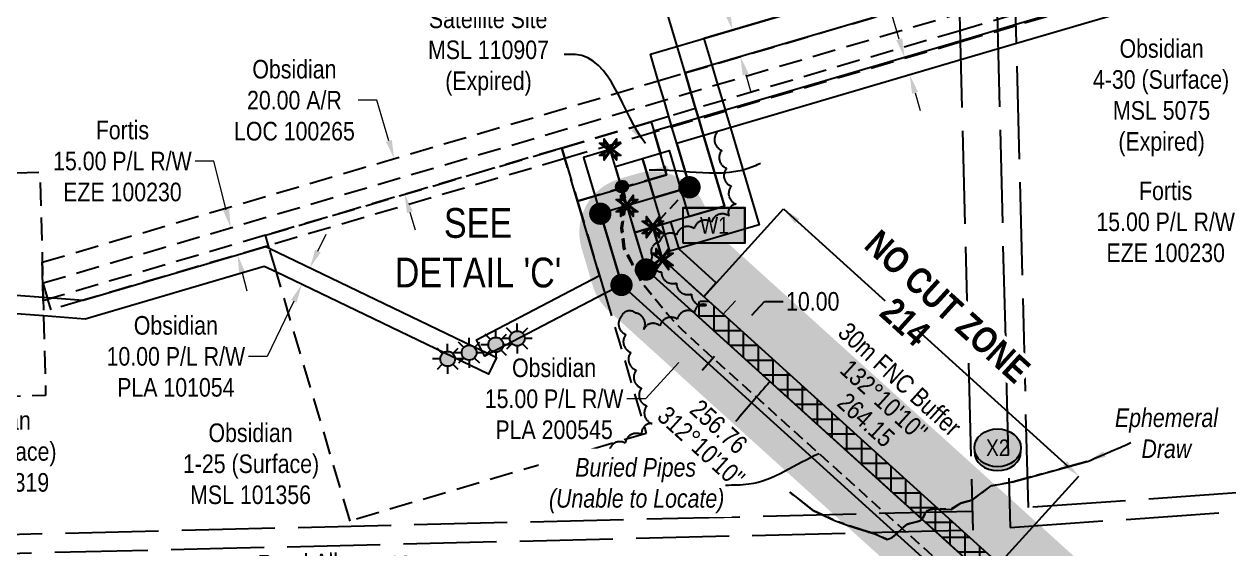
# Model space of a CAD drawing. Extents: x 623176 to 628609, y 5842554 to 5845751.
# Drawn here: x 623593 to 624241, y 5843485 to 5843768 of the extents above; entities that cross this region are included whole.
import ezdxf
from ezdxf.enums import TextEntityAlignment as Align

# ---------------------------------------------------------------- set-up
doc = ezdxf.new("R2010")
doc.units = 0
doc.header["$LTSCALE"] = 5
doc.header["$PDSIZE"] = 0.5
for name, pattern in [('0', [1, 1, 0]), ('foc-ACCESSROAD', [3.75, 2.5, -1.25]), ('foc-FLOWLINE', [3.75, 2.5, -1.25]), ('foc-TIELINE', [1.875, 1.25, -0.625]), ('foc-TOPO-ephemeral', [6.25, 3.125, -0.625, 0.625, -0.625, 0.625, -0.625]), ('foc-UNSURVEYED', [12.5, 10, -2.5]), ('UG_PIPE', [1.875, 1.25, -0.625])]:
    doc.linetypes.add(name, pattern=pattern)
doc.layers.get('Defpoints').update_dxf_attribs({"color": 9})
for name, color, linetype in [('AS-PIPE-UG', 44, 'UG_PIPE'), ('AS-PIPE-UG-T', 44, 'Continuous'), ('AS-SYMBOL', 7, 'Continuous'), ('C-AR', 13, 'foc-ACCESSROAD'), ('C-RW', 13, 'Continuous'), ('C-WS', 13, 'foc-ACCESSROAD'), ('C-WS-S', 13, 'Continuous'), ('DETAIL-T', 7, 'Continuous'), ('F-EZE', 190, 'foc-FLOWLINE'), ('L-BD', 7, 'Continuous'), ('L-BD1', 253, 'Continuous'), ('L-MON', 1, 'Continuous'), ('L-ROAD-T', 7, 'Continuous'), ('L-TIE', 7, 'foc-TIELINE'), ('L-USEC', 7, 'foc-UNSURVEYED'), ('P-BUFFER-H 30m', 51, 'Continuous'), ('P-BUFFER-T', 40, 'Continuous'), ('P-CROSSINGS', 250, 'Continuous'), ('P-PROPOSED', 10, 'Continuous'), ('P-PROPOSED-H', 21, 'Continuous'), ('P-TEMP-BLUE-BORE-H', 131, 'Continuous'), ('P-TEMP-H', 41, 'Continuous'), ('P-TEMP-NO CUT-H', 104, 'Continuous'), ('P-TEMP-NO CUT-T', 143, 'Continuous'), ('P-TEMP_WORKSPACE', 46, 'Continuous'), ('P-TXT', 4, 'Continuous'), ('T-BUSH', 110, '0'), ('T-DRAW', 143, 'foc-TOPO-ephemeral'), ('T-WATER-T', 170, 'Continuous')]:
    doc.layers.add(name, color=color, linetype=linetype)
doc.layers.add('C-WS-T', color=13, linetype='Continuous', lineweight=9)
doc.layers.add('F-EZE-T', color=190, linetype='Continuous', lineweight=9)
doc.layers.add('P-100m WELL BORE BUFFER', color=7, linetype='Continuous', true_color=0xf5ffd6)
doc.styles.add('80CG', font='ARIALN.TTF', dxfattribs={"height": 10})
doc.styles.add('80L', font='ARIALN.TTF', dxfattribs={"height": 10})
doc.styles.add('BOLD', font='ARIALNB.TTF')
doc.styles.add('Crossing', font='ARIALN.TTF', dxfattribs={"height": 10})
doc.styles.add('foc-LtypeFont', font='ARIALN.TTF', dxfattribs={"height": 7.349999999999999})
doc.styles.add('MtXpl_Arial_Narrow', font='ARIALNI.TTF')
doc.linetypes.add('foc-TOPO-flowdirection-NOLINE', pattern='A,0,[">",foc-LtypeFont,S=0.3,R=0,X=0,Y=-0.945],-20,[">",foc-LtypeFont,S=0.3,R=0,X=0,Y=-0.945],0', length=20)
doc.dimstyles.new('Compass 5 000', dxfattribs={"dimscale": 5, "dimtxt": 9, "dimasz": 2, "dimexe": 0.2, "dimexo": 0.0625, "dimgap": 0.5, "dimtad": 0, "dimtih": 1, "dimtoh": 1, "dimzin": 0, "dimdsep": 46, "dimtxsty": '80CG', "dimcen": 0.1, "dimse1": 1, "dimse2": 1, "dimclrd": 256, "dimclrt": 256, "dimaunit": 1, "dimadec": 4, "dimazin": 0, "dimtfac": 0.06, "dimtofl": 0, "dimtmove": 0, "dimatfit": 1, "dimfxl": 0.2, "dimtolj": 1, "dimtzin": 0, "dimlwd": -1, "dimarcsym": 0})

# ---------------------------------------------------------------- blocks, each defined once
blk = doc.blocks.new('Temp_Area_Small_Pink')
at = {"true_color": 0xff8aff}
h = blk.add_hatch(color=211, dxfattribs=at)
h.dxf.hatch_style = 1
h.paths.add_polyline_path([(-16.82711371331243, -9.436567862801894), (16.33187767662457, -9.436567862801894), (16.33187767662457, 9.053714016554295), (-16.82711371331243, 9.053714016554295)])
at = {"color": 250}
for points in [[(-17.02711371331247, -9.636567862801712), (16.53187767662462, -9.636567862801712), (16.53187767662462, 9.253714016554113), (-17.02711371331247, 9.253714016554113)], [(-16.92711371331245, -9.536567862801803), (16.43187767662459, -9.536567862801803), (16.43187767662459, 9.153714016554204), (-16.92711371331245, 9.153714016554204)]]:
    blk.add_lwpolyline(points, close=True, dxfattribs=at)
at = {"color": 250, "style": '80L'}
blk.add_attdef('TEMPORARY', text='', height=9, dxfattribs=at).set_placement((0.001048257894581184, -0.1484938545327168), align=Align.MIDDLE_CENTER)
blk = doc.blocks.new('*D70')
at = {"layer": 'C-WS-T', "transparency": 16777216}
for p, q in [((624042.703474188, 5843830.259014504), (624032.703474188, 5843830.259014503)), ((624063.53811765, 5843759.533944337), (624042.703474188, 5843830.259014504)), ((624072.0153277826, 5843730.75729248), (624074.8411291994, 5843721.164855545))]:
    blk.add_line(p, q, dxfattribs=at)
for points in [[(624065.1368571394, 5843760.004911239), (624061.939378161, 5843759.062977434), (624066.3639190667, 5843749.941507402)], [(624073.614067272, 5843731.228259383), (624070.4165882936, 5843730.286325578), (624069.1895263658, 5843740.349729416)]]:
    blk.add_solid(points, dxfattribs=at)
at = {"layer": 'Defpoints', "color": 0, "transparency": 16777216}
for p in [(624088.3409807673, 5843756.415650783), (624066.3639190667, 5843749.941507402), (624091.1665880664, 5843746.823872797)]:
    blk.add_point(p, dxfattribs=at)
at = {"layer": 'C-WS-T', "transparency": 16777216, "insert": (623993.6175260304, 5843830.259014505), "char_height": 10, "attachment_point": 5, "style": '80CG'}
blk.add_mtext('\\A1;Obsidian\\P10.00 P/L R/W\\PPLA 130881\\P(Expired)', dxfattribs=at)
blk = doc.blocks.new('*D71')
at = {"layer": 'C-WS-T', "transparency": 16777216}
for p, q in [((623782.8099486604, 5843726.723007942), (623772.8099486602, 5843726.723007943)), ((623789.2360962806, 5843704.925387472), (623782.8099486604, 5843726.723007942)), ((623800.5510996885, 5843666.544670987), (623803.3788709757, 5843656.952814569))]:
    blk.add_line(p, q, dxfattribs=at)
for points in [[(623790.8347390168, 5843705.396682686), (623787.6374535444, 5843704.454092258), (623792.0638675678, 5843695.333531054)], [(623802.1497424247, 5843667.015966201), (623798.9524569523, 5843666.073375773), (623797.7233284013, 5843676.136527405)]]:
    blk.add_solid(points, dxfattribs=at)
at = {"layer": 'Defpoints', "color": 0, "transparency": 16777216}
for p in [(623909.3468598707, 5843729.909682286), (623915.0063207042, 5843710.712678637), (623792.0638675678, 5843695.333531054)]:
    blk.add_point(p, dxfattribs=at)
at = {"layer": 'C-WS-T', "transparency": 16777216, "insert": (623738.4750236946, 5843726.723007942), "char_height": 10, "attachment_point": 5, "style": '80CG'}
blk.add_mtext('\\A1;Obsidian\\P20.00 A/R\\PLOC 100265', dxfattribs=at)
blk = doc.blocks.new('*D72')
at = {"layer": 'C-WS-T', "transparency": 16777216}
for p, q in [((623968.7863664916, 5843611.521330003), (623975.5439368119, 5843618.892574359)), ((623945.1133273249, 5843585.698475324), (623927.1336638383, 5843566.086027842)), ((623927.1336638383, 5843566.086027842), (623917.1336638383, 5843566.086027842))]:
    blk.add_line(p, q, dxfattribs=at)
for points in [[(623967.5578257656, 5843612.647591722), (623970.0149072176, 5843610.395068282), (623962.0287961713, 5843604.150085646)], [(623943.8847865989, 5843586.824737043), (623946.3418680509, 5843584.572213603), (623951.8708976451, 5843593.06971968)]]:
    blk.add_solid(points, dxfattribs=at)
at = {"layer": 'Defpoints', "color": 0, "transparency": 16777216}
for p in [(623962.0287961713, 5843604.150085646), (623978.3498881455, 5843589.187764309), (623968.1919896198, 5843578.107398342)]:
    blk.add_point(p, dxfattribs=at)
at = {"layer": 'C-WS-T', "transparency": 16777216, "insert": (623878.0477156802, 5843566.086027842), "char_height": 10, "attachment_point": 5, "style": '80CG'}
blk.add_mtext('\\A1;Obsidian\\P15.00 P/L R/W\\PPLA 200545', dxfattribs=at)
blk = doc.blocks.new('*D73')
at = {"layer": 'C-WS-T', "transparency": 16777216}
for p, q in [((623959.4235895341, 5843813.826398329), (623949.4235895341, 5843813.826398328)), ((623971.1097553973, 5843774.185107986), (623959.4235895341, 5843813.826398329)), ((623981.0073549859, 5843740.610912343), (623983.8350223522, 5843731.019025288))]:
    blk.add_line(p, q, dxfattribs=at)
for points in [[(623972.7084032395, 5843774.656385879), (623969.5111075551, 5843773.713830091), (623973.9374227633, 5843764.593220931)], [(623982.6060028281, 5843741.082190236), (623979.4087071437, 5843740.139634448), (623978.1796876197, 5843750.202799397)]]:
    blk.add_solid(points, dxfattribs=at)
at = {"layer": 'Defpoints', "color": 0, "transparency": 16777216}
for p in [(623973.9374227633, 5843764.593220931), (623975.9159430882, 5843765.176484403), (623980.1582079446, 5843750.786062869)]:
    blk.add_point(p, dxfattribs=at)
at = {"layer": 'C-WS-T', "transparency": 16777216, "insert": (623910.3376413758, 5843813.826398328), "char_height": 10, "attachment_point": 5, "style": '80CG'}
blk.add_mtext('\\A1;Obsidian\\P15.00 P/L R/W\\PPLA 210183', dxfattribs=at)
blk = doc.blocks.new('*D75')
at = {"layer": 'C-WS-T', "transparency": 16777216}
for p, q in [((623751.1398373428, 5843645.632869162), (623755.4752730965, 5843654.644195192)), ((623738.1297459737, 5843618.591025696), (623723.8409059756, 5843588.891266979)), ((623723.8409059756, 5843588.891266979), (623713.8409059753, 5843588.891266979))]:
    blk.add_line(p, q, dxfattribs=at)
for points in [[(623749.6379496709, 5843646.355441787), (623752.6417250144, 5843644.910296536), (623746.8044015891, 5843636.621543132)], [(623736.6278583019, 5843619.313598322), (623739.6316336454, 5843617.868453071), (623742.4651817274, 5843627.602351726)]]:
    blk.add_solid(points, dxfattribs=at)
at = {"layer": 'Defpoints', "color": 0, "transparency": 16777216}
for p in [(623749.2133147724, 5843635.462591796), (623742.4651817274, 5843627.602351726), (623744.8740949105, 5843626.44340039)]:
    blk.add_point(p, dxfattribs=at)
at = {"layer": 'C-WS-T', "transparency": 16777216, "insert": (623674.7549578173, 5843588.891266979), "char_height": 10, "attachment_point": 5, "style": '80CG'}
blk.add_mtext('\\A1;Obsidian\\P10.00 P/L R/W^JPLA 101054', dxfattribs=at)
blk = doc.blocks.new('*D82')
at = {"layer": 'Defpoints', "color": 0, "transparency": 16777216}
for p in [(623795.1926816865, 5843681.254050213), (623798.8900278774, 5843666.69093672), (623704.2258116377, 5843658.158988114)]:
    blk.add_point(p, dxfattribs=at)
at = {"layer": 'F-EZE-T', "transparency": 16777216}
for p, q in [((623695.1283345085, 5843693.992146571), (623685.1283345083, 5843693.992146571)), ((623701.7650374053, 5843667.851489864), (623695.1283345085, 5843693.992146571)), ((623710.383932061, 5843633.903372871), (623712.8447062934, 5843624.210871121))]:
    blk.add_line(p, q, dxfattribs=at)
for points in [[(623703.3804543638, 5843668.261618903), (623700.1496204468, 5843667.441360826), (623704.2258116377, 5843658.158988114)], [(623711.9993490195, 5843634.313501909), (623708.7685151026, 5843633.493243832), (623707.9231578286, 5843643.595874621)]]:
    blk.add_solid(points, dxfattribs=at)
at = {"layer": 'F-EZE-T', "transparency": 16777216, "insert": (623646.0423863495, 5843693.992146571), "char_height": 10, "attachment_point": 5, "style": '80CG'}
blk.add_mtext('\\A1;Fortis\\P15.00 P/L R/W^JEZE 100230', dxfattribs=at)
blk = doc.blocks.new('*D87')
at = {"layer": 'Defpoints', "color": 0, "transparency": 16777216}
for p in [(624265.8145899992, 5843660.977537216), (624265.425984947, 5843635.593838722), (624280.4327595215, 5843635.364096457)]:
    blk.add_point(p, dxfattribs=at)
at = {"layer": 'F-EZE-T', "transparency": 16777216}
for p, q in [((624255.815761657, 5843661.130611647), (624245.8169333145, 5843661.283686078)), ((624290.8201929161, 5843660.594720518), (624300.8190212583, 5843660.441646087))]:
    blk.add_line(p, q, dxfattribs=at)
for points in [[(624255.8412740622, 5843662.797083038), (624255.7902492516, 5843659.464140257), (624265.8145899992, 5843660.977537216)], [(624290.8457053213, 5843662.261191909), (624290.7946805108, 5843658.928249128), (624280.8213645737, 5843660.747794949)]]:
    blk.add_solid(points, dxfattribs=at)
at = {"layer": 'F-EZE-T', "transparency": 16777216, "insert": (624206.7309851564, 5843661.283686078), "char_height": 10, "attachment_point": 5, "style": '80CG'}
blk.add_mtext('\\A1;Fortis\\P15.00 P/L R/W^JEZE 100230', dxfattribs=at)
blk = doc.blocks.new('*D92')
at = {"layer": 'Defpoints', "color": 0, "transparency": 16777216}
for p in [(623977.6790222796, 5843603.649406066), (624004.827705862, 5843579.058830819), (623998.114448376, 5843571.647206591)]:
    blk.add_point(p, dxfattribs=at)
at = {"layer": 'P-TXT', "transparency": 16777216}
for p, q in [((623984.392279773, 5843611.061030303), (623991.1146094911, 5843618.48267053)), ((623991.1146094911, 5843618.48267053), (624001.1146094906, 5843618.48267053)), ((623964.2525073001, 5843588.826157602), (623957.5392498062, 5843581.414533366))]:
    blk.add_line(p, q, dxfattribs=at)
for points in [[(623983.157009067, 5843612.179906553), (623985.627550479, 5843609.942154055), (623977.6790222796, 5843603.649406066)], [(623963.0172365941, 5843589.94503385), (623965.4877780061, 5843587.707281353), (623970.9657647936, 5843596.237781838)]]:
    blk.add_solid(points, dxfattribs=at)
at = {"layer": 'P-TXT', "transparency": 16777216, "insert": (624017.0525358208, 5843618.482670529), "char_height": 10, "attachment_point": 5, "style": '80CG'}
blk.add_mtext('\\A1;10.00', dxfattribs=at)
blk = doc.blocks.new('RISER')
h = blk.add_hatch(color=255)
h.dxf.hatch_style = 1
edge = h.paths.add_edge_path()
edge.add_arc((0, 0), 0.7000000000000001, 0, 360)
blk.add_hatch(color=48).paths.add_polyline_path([(0.5809894393423747, -0.1498374831999172), (-0.5809055220925075, -0.1501624933266612, 0.7745966773228882)])
at = {"color": 48}
blk.add_line((-0.5809055220925075, -0.1501624933266612), (0.5809894393423747, -0.1498374831996898), dxfattribs=at)
blk.add_circle((0, 0), 0.6000000000000001, dxfattribs=at)
blk = doc.blocks.new('xing2')
h = blk.add_hatch(color=50)
h.dxf.hatch_style = 1
edge = h.paths.add_edge_path()
edge.add_ellipse((0, 0), major_axis=(-12.5, 0), ratio=0.8162973455633619, start_angle=0, end_angle=360)
h = blk.add_hatch(color=250)
h.dxf.hatch_style = 1
edge = h.paths.add_edge_path()
edge.add_ellipse((0, -2.047489049626165), major_axis=(-12.5, 0), ratio=0.8162973455633619, start_angle=0, end_angle=180)
edge.add_line((12.5, -2.047489049626165), (12.5, 0))
edge.add_ellipse((0, 0), major_axis=(-12.5, 0), ratio=0.8162973455633619, start_angle=0, end_angle=180, ccw=False)
edge.add_line((-12.5, 0), (-12.5, -2.047489049626165))
at = {"color": 250}
blk.add_ellipse((0, 0), major_axis=(-12.5, 0), ratio=0.8162973455633619, dxfattribs=at)
blk.add_ellipse((0, -2.047489049626165), major_axis=(-12.5, 0), ratio=0.8162973455633619, start_param=0, end_param=3.141592653589793, dxfattribs=at)
at = {"color": 250, "style": 'Crossing'}
blk.add_attdef('CROSSING', text='', height=9, dxfattribs=at).set_placement((0.08916442567715421, 0.0199513138486509), align=Align.MIDDLE_CENTER)
at = {"color": 250, "style": 'Crossing', "flags": 1}
for tag, p in [('OWNER', (0.08916442567715421, -12.49201765665748)), ('DESCRIPTION', (0.08916442567715421, -25.770021277247)), ('LOCATION', (0.08916442567715421, -39.30337514164421)), ('DWG_REF', (0.08916442567715421, -52.83672900604233))]:
    blk.add_attdef(tag, text='', height=9, dxfattribs=at).set_placement(p, align=Align.MIDDLE_CENTER)
blk = doc.blocks.new('GAS')
h = blk.add_hatch(color=255)
h.dxf.hatch_style = 1
edge = h.paths.add_edge_path()
edge.add_arc((0, 0), 0.9, 0, 360)
for p, q in [((0, 0.8077887887338874), (0, 1.615577579286764)), ((-0.8077887898725749, 0), (-1.615577579628734, 0)), ((-0.5711929310346023, 0.5711929297831376), (-1.142385862069204, 1.142385861385264)), ((0.5711929310309642, 0.5711929297831376), (1.142385862065566, 1.142385861385264)), ((1.615577579625096, 0), (0.8077887898689368, 0)), ((-0.5711929310346023, -0.5711929316021271), (-1.142385862069204, -1.142385863204253)), ((0, -0.8077887905528768), (0, -1.615577581105753)), ((1.142385862065566, -1.142385863204253), (0.5711929310309642, -0.5711929316021271))]:
    blk.add_line(p, q)
blk.add_circle((0, 0), 0.8000000000000003)
blk = doc.blocks.new('TEMP')
h = blk.add_hatch(color=255)
h.dxf.hatch_style = 1
h.paths.add_polyline_path([(-5.274161e-10, 0.2514284397220763), (-0.6656854269836912, 1.152061669657268), (-0.6656854269836914, 0.6656854303339061), (-1.152061663105632, 0.6656854303339061), (-0.2514284404497629, 5.273253e-10), (-1.152061661774314, -0.665685419564579), (-0.6656854224511335, -0.6656854195645793), (-0.6656854224511335, -1.152061655686338), (-5.273251e-10, -0.2514284436956587), (0.6656854183820542, -1.152061663420681), (0.6656854183820542, -0.6656854208922597), (1.152061656810019, -0.6656854053035205), (0.2514284429676993, 5.273253e-10), (1.152061671303363, 0.6656854258011663), (0.6656854287749412, 0.6656854258011663), (0.6656854131859291, 1.15206166422904)])
h.paths.add_polyline_path([(0.5656854229146121, 0.8485281473411305), (0.5656854319800914, 0.5656854258011663), (0.8485281444547581, 0.5656854258011663), (0.0831890339399251, 0), (0.8485281399220186, -0.5656854150320215), (0.5656854183820542, -0.5656854240973189), (0.5656854183820542, -0.8485281365719859), (0, -0.08318903609469999), (-0.5656854224511337, -0.8485281320390644), (-0.5656854224511337, -0.5656854195645792), (-0.8485281349258001, -0.5656854195645794), (-0.0831890328488955, 0), (-0.8485281394583584, 0.5656854303339058), (-0.5656854269836913, 0.5656854303339061), (-0.5656854269836913, 0.8485281428085727), (0, 0.0831890306941206)], flags=16)
h = blk.add_hatch(color=1)
h.dxf.hatch_style = 1
h.paths.add_polyline_path([(0, 0.0831890306941205), (-0.5656854269836911, 0.8485281428085727), (-0.5656854269836912, 0.5656854303339061), (-0.8485281394583578, 0.5656854303339061), (-0.0831890328488953, -1e-16), (-0.8485281349258001, -0.5656854195645793), (-0.5656854224511337, -0.5656854195645793), (-0.5656854224511337, -0.848528132039064), (0, -0.08318903609469999), (0.5656854183820542, -0.8485281365719856), (0.5656854183820542, -0.5656854240973191), (0.8485281399220184, -0.5656854150320213), (0.0831890339399251, -1e-16), (0.8485281444547581, 0.5656854258011663), (0.5656854319800914, 0.5656854258011663), (0.5656854229146121, 0.8485281473411308)])
at = {"color": 1}
for p, q in [((-0.0831890328488953, 0), (0.0831890339399252, 0)), ((0, 0.0831890306941205), (0, -0.08318903609469999))]:
    blk.add_line(p, q, dxfattribs=at)
at = {"color": 255, "flags": 128}
blk.add_lwpolyline([(-0.251428440449763, 5.27325e-10), (-1.152061663105632, 0.6656854303339061), (-0.6656854269836914, 0.6656854303339061), (-0.6656854269836914, 1.152061669657268), (-5.274159999999999e-10, 0.2514284397220763), (0.6656854131859291, 1.15206166422904), (0.6656854287749412, 0.6656854258011663), (1.152061671303363, 0.6656854258011663), (0.2514284429676991, 5.27325e-10), (1.152061656810019, -0.6656854053035204), (0.6656854183820542, -0.6656854208922596), (0.6656854183820542, -1.152061663420681), (-5.27325e-10, -0.2514284436956586), (-0.6656854224511335, -1.152061655686338), (-0.6656854224511335, -0.6656854195645793), (-1.152061661774314, -0.6656854195645793)], close=True, dxfattribs=at)
at = {"color": 1, "flags": 128}
blk.add_lwpolyline([(-0.0831890328488953, 0), (-0.8485281394583578, 0.5656854303339061), (-0.5656854269836913, 0.5656854303339061), (-0.5656854269836913, 0.8485281428085727), (0, 0.0831890306941205), (0.5656854229146121, 0.8485281473411305), (0.5656854319800914, 0.5656854258011663), (0.8485281444547581, 0.5656854258011663), (0.0831890339399252, 0), (0.8485281399220184, -0.5656854150320214), (0.5656854183820542, -0.5656854240973189), (0.5656854183820542, -0.8485281365719856), (0, -0.08318903609469999), (-0.5656854224511335, -0.848528132039064), (-0.5656854224511335, -0.5656854195645792), (-0.8485281349258001, -0.5656854195645792)], close=True, dxfattribs=at)
blk = doc.blocks.new('fdia')
at = {"color": 255, "const_width": 1}
blk.add_lwpolyline([(-0.5, 0, 1), (0.5, 0, 1)], format="xyb", close=True, dxfattribs=at)
blk = doc.blocks.new('Fdiaa')
blk.add_blockref('fdia', (0, 0))
blk = doc.blocks.new('fdib')
at = {"color": 1, "const_width": 1.6}
blk.add_lwpolyline([(-0.3999999999996362, 0, 0.9999999999999998), (0.3999999999996362, 0, 1)], format="xyb", close=True, dxfattribs=at)
at = {"color": 1}
blk.add_circle((0, 0), 0.8, dxfattribs=at)
blk = doc.blocks.new('Fdibb')
blk.add_blockref('fdib', (0, 0))
blk = doc.blocks.new('fdicc')
for name in ['Fdibb', 'Fdiaa']:
    blk.add_blockref(name, (0, 0))
blk = doc.blocks.new('FDI')
blk.add_blockref('fdicc', (0, 0))

msp = doc.modelspace()

# ---------------------------------------------------------------- hatches: boundary and pattern name
at = {"layer": 'P-BUFFER-H 30m'}
h = msp.add_hatch(color=256, dxfattribs=at)
h.dxf.hatch_style = 1
edge = h.paths.add_edge_path()
edge.add_line((623959.9299820325, 5843667.04030701), (623962.6616764264, 5843657.850899538))
edge.add_line((623962.6616764264, 5843657.850899538), (624159.6278475034, 5843479.431403462))
edge.add_arc((624139.4872916186, 5843457.197240354), 30.00000000030519, -42.171033995260984, 47.82851185066983, ccw=False)
edge.add_line((624161.7216143601, 5843437.056860718), (624147.6967819342, 5843421.573902797))
edge.add_line((624147.6967819344, 5843421.573902798), (624147.0792315745, 5843195.621240016))
edge.add_line((624147.0792315755, 5843195.621240016), (624212.3980234284, 5843124.269576876))
edge.add_arc((624190.2699800219, 5843104.012486883), 29.99999999983637, -47.52749447024843, 42.472505515874616, ccw=False)
edge.add_line((624210.5270700204, 5843081.884443481), (624203.1510555513, 5843075.132080146))
edge.add_arc((624182.8939655529, 5843097.260123541), 29.999999999939, 222.4725055133616, 312.47250552925965, ccw=False)
edge.add_line((624160.7659221453, 5843077.003033557), (624084.9086821508, 5843159.86648038))
edge.add_arc((624107.0367255583, 5843180.123570372), 29.99999999980859, 179.8434055129174, 222.4725055135117, ccw=False)
edge.add_line((624077.0368376048, 5843180.205562952), (624077.7390245195, 5843437.125506165))
edge.add_arc((624107.7389124719, 5843437.043513577), 29.99999999998802, 145.007262299305, 179.8434055146961, ccw=False)
edge.add_line((624083.1621702992, 5843454.247691687), (623907.3694671389, 5843613.487450165))
edge.add_arc((623927.510023022, 5843635.721613255), 29.99999999975814, 196.5554008217864, 227.8285118518232, ccw=False)
edge.add_line((623898.7536830823, 5843627.173343657), (623892.8303922337, 5843647.099267037))
edge.add_arc((623921.5867321738, 5843655.647536634), 29.99999999982806, 106.52597754781249, 196.5554008181231, ccw=False)
edge.add_line((623913.0532310227, 5843684.4082626), (623922.6401409423, 5843687.25276336))
edge.add_arc((623931.1736420927, 5843658.492037393), 30.00000000022507, 16.5554008234281, 106.52597754674679, ccw=False)
at = {"layer": 'P-PROPOSED-H'}
h = msp.add_hatch(color=256, dxfattribs=at)
h.dxf.hatch_style = 1
h.paths.add_polyline_path([(623931.1050943934, 5843658.443587916), (623936.2293886736, 5843641.205485359), (624139.4187439188, 5843457.148790877), (624117.6598321392, 5843433.127661415), (624116.9788043613, 5843183.949538295), (624190.2014323222, 5843103.964037407), (624182.8254178531, 5843097.211674063), (624106.9681778585, 5843180.075120896), (624107.670364772, 5843436.9950641), (624125.2938963376, 5843456.450868604), (623927.4414753224, 5843635.673163778), (623921.5181844737, 5843655.599087157)])
at = {"layer": 'P-TEMP-H'}
h = msp.add_hatch(color=256, dxfattribs=at)
h.dxf.hatch_style = 1
h.paths.add_polyline_path([(623965.1892105913, 5843628.465320121), (623945.0173020243, 5843646.737806926), (623940.6905410393, 5843661.293011121), (623936.0713329529, 5843659.908502255), (623931.1050943934, 5843658.443587916), (623936.2293886736, 5843641.205485359), (623958.4756919637, 5843621.053932417)])

# ---------------------------------------------------------------- linework, layer by layer
at = {"layer": 'AS-PIPE-UG', "flags": 128}
for points in [[(623914.2327893841, 5843680.219746896), (623914.9160360879, 5843665.02826153), (623913.9436849942, 5843657.947704907), (623915.1761300055, 5843647.098787556), (623924.7916019602, 5843629.005254343), (623938.7976592643, 5843611.861063942), (623946.4704297483, 5843603.574071651), (623956.5640743615, 5843594.269712057), (624114.6761654754, 5843451.682226568)], [(623914.8180006893, 5843680.3718018), (623916.5886400316, 5843672.519966659), (623915.6963178349, 5843665.140301987), (623914.6299327846, 5843658.138773898), (623915.868379961, 5843647.371886167), (623925.0316886477, 5843629.043268069), (623938.9567166967, 5843611.875069)]]:
    msp.add_lwpolyline(points, dxfattribs=at)
at = {"layer": 'C-AR'}
msp.add_lwpolyline([(624126.1662306595, 5843773.032357978), (624097.8324401149, 5843764.614476871), (624096.2081313336, 5843764.135555033), (623954.120379845, 5843722.245911181), (623939.7327084775, 5843718.004648488), (623930.1275599742, 5843715.172484633), (623882.1669421886, 5843701.028635142), (623722.8896955465, 5843654.074806061), (623608.633676031, 5843620.392797438), (623607.278555097, 5843619.992878472), (623606.0397672668, 5843619.631562837), (623603.4953959733, 5843618.889511831), (623603.447348304, 5843620.778846941), (623603.1246015482, 5843633.608544635), (623603.0716683596, 5843635.706716061), (623602.9738149939, 5843639.587969605), (623934.05479993, 5843737.193820041), (623948.442759263, 5843741.435976613), (624095.6798176093, 5843784.843188352)], dxfattribs=at)
at = {"layer": 'C-RW'}
for points in [[(624232.0447690997, 5843788.316273214), (624126.5689306417, 5843757.250482423), (624096.60922724, 5843748.426931824), (623944.0287491491, 5843703.486323333), (623950.952687651, 5843679.954572116), (623903.029255361, 5843665.775432788), (623914.3827973771, 5843627.435520856), (623905.3526046599, 5843622.71970111), (623843.1733831507, 5843590.251695355), (623840.8891301668, 5843589.058575926), (623839.29057336, 5843592.120119208), (623836.2603231516, 5843597.923454074), (623902.4597372456, 5843632.48784826), (623890.6028970398, 5843672.527393897), (623938.5410074311, 5843686.710991861), (623931.8130217339, 5843709.523750129), (623931.5963981324, 5843710.240829376), (624096.3450423919, 5843758.773538461), (624126.3050483231, 5843767.59699769), (624230.5000259544, 5843798.286721615)], [(624095.6798176093, 5843784.843188352), (623948.442759263, 5843741.435976613), (623951.5354194391, 5843730.983287319), (623954.120379845, 5843722.245911181), (623955.5820291478, 5843717.306269127), (623955.7948041589, 5843716.587690935), (623958.4174615078, 5843707.724119187), (623969.6262170225, 5843669.84180345), (623921.5099677439, 5843655.596649212), (623917.2334538626, 5843669.974115357), (623914.3618289205, 5843679.628401902), (623910.9711570877, 5843691.058733853), (623925.5659112319, 5843695.388093837), (623928.9719412094, 5843683.87965291), (623931.8096679513, 5843674.291840748), (623950.9698974026, 5843679.961419025), (623944.0287491491, 5843703.486323333), (623941.406195137, 5843712.34920354), (623941.1934221323, 5843713.067782299), (623939.7327084775, 5843718.004648488), (623937.1464049536, 5843726.745601511), (623934.05479993, 5843737.193820041), (623929.7978979088, 5843751.58098533), (624095.2839528803, 5843800.365913165)], [(624095.2839528803, 5843800.365913165), (623958.5530638135, 5843760.057481823), (623962.8104329782, 5843745.671852144), (623965.9045505204, 5843735.215603415), (623968.48901818, 5843726.481825852), (623969.9515449412, 5843721.539306275), (623970.1643826998, 5843720.820730228), (623972.7875078258, 5843711.956476275), (623988.2518627932, 5843659.700647908), (623940.3199175812, 5843645.559877097), (623936.0713329529, 5843659.908502255), (623931.81185478, 5843674.291896509), (623928.9732775951, 5843683.87968696), (623925.5659112319, 5843695.388093837), (623935.1482071141, 5843698.214657952), (623939.950082042, 5843699.631424806), (623946.2017914747, 5843678.549808556), (623950.4624471155, 5843664.174265016), (623969.6262170225, 5843669.84180345), (623958.4174615078, 5843707.724119187), (623955.7948041589, 5843716.587690935), (623955.5820291478, 5843717.306269127), (623954.120379845, 5843722.245911181), (623951.5354194391, 5843730.983287319), (623948.442759263, 5843741.435976613), (623944.1863234767, 5843755.822341899), (623938.5088290588, 5843775.010217335)]]:
    msp.add_lwpolyline(points, dxfattribs=at)
msp.add_lwpolyline([(623724.9425670226, 5843647.140946968), (623839.29057336, 5843592.120119207), (623843.1733831507, 5843590.251695355), (623847.0707764057, 5843588.376437065), (623842.7338826917, 5843579.362113806), (623728.7777783293, 5843634.18749337), (623722.19591783, 5843637.354204445), (623626.0684178262, 5843609.04282493), (623603.6986202408, 5843610.728599234), (623531.4776528038, 5843616.170756593), (623511.307771055, 5843617.690890191), (623512.0602688722, 5843627.666117846), (623555.4246517129, 5843624.397651205), (623591.3640380399, 5843621.689089111), (623603.447348304, 5843620.778846941), (623605.1818638742, 5843620.649141004), (623605.7537087696, 5843620.606913051), (623608.632400367, 5843620.392764971), (623624.9887720449, 5843619.174731295), (623723.0503895306, 5843648.051075408), (623724.9425670226, 5843647.140946968)], close=True, dxfattribs=at)
at = {"layer": 'C-WS'}
for points in [[(623938.5410074311, 5843686.710991861), (623890.6028970398, 5843672.527393897), (623883.8326434491, 5843695.399507727), (623882.167380619, 5843701.025742718), (623930.127542111, 5843715.17318505), (623931.5963981324, 5843710.240829376), (623931.8130217339, 5843709.523750129), (623938.5410074311, 5843686.710991861)], [(623927.6133369505, 5843547.534206438), (623768.3973675665, 5843500.368782763), (623728.7777783293, 5843634.18749337), (623724.9425670226, 5843647.140946968), (623724.5431804215, 5843648.491277706), (623722.8891560986, 5843654.076894953), (623882.167380619, 5843701.025742718), (623883.832643449, 5843695.399507727), (623890.6028970397, 5843672.527393896), (623902.4597372455, 5843632.487848259), (623905.3526046599, 5843622.71970111), (623927.6133369505, 5843547.534206438)]]:
    msp.add_lwpolyline(points, close=True, dxfattribs=at)
at = {"layer": 'C-WS', "flags": 128}
msp.add_lwpolyline([(623603.6986202408, 5843610.728599234), (623604.7474896149, 5843567.926278924), (623474.0162243517, 5843564.663007588), (623459.012799207, 5843564.288393022), (623454.6770925471, 5843564.180467142), (623454.4423172191, 5843573.201045644), (623451.6488025067, 5843684.26540966), (623601.7496824469, 5843688.017158453), (623602.9729645551, 5843639.58794795), (623603.0712431425, 5843635.706705245), (623603.1237511117, 5843633.60852298), (623603.447348304, 5843620.778846941), (623603.4950314993, 5843618.889502564), (623603.5939206036, 5843614.96512167), (623603.645326342, 5843612.893544669), (623603.6986202408, 5843610.728599234)], close=True, dxfattribs=at)
at = {"layer": 'F-EZE'}
msp.add_lwpolyline([(624232.7333031071, 5843798.244783813), (624126.3253675553, 5843766.820444304), (624096.3648733846, 5843757.996872559), (623931.8130217339, 5843709.523750129), (623883.8326434491, 5843695.399507727), (623724.5431804215, 5843648.491277706), (623723.0503895307, 5843648.051075408), (623624.988772045, 5843619.174731295), (623607.6645130097, 5843614.076004933), (623606.0393216909, 5843619.632352502), (623605.7537087697, 5843620.606913051), (623603.4490840401, 5843628.481093667), (624095.9688367848, 5843773.523997918)], dxfattribs=at)
at = {"layer": 'L-BD', "color": 3}
msp.add_line((623914.260799495, 5843627.37066415), (623914.2671405942, 5843627.372550282), dxfattribs=at)
at = {"layer": 'L-TIE', "flags": 128}
msp.add_lwpolyline([(623950.8078144115, 5843679.935854316), (623931.1050943934, 5843658.443587916)], dxfattribs=at)
at = {"layer": 'L-USEC'}
for p, q in [((624092.8008132062, 5843897.715277873), (624103.061285615, 5843495.510500378)), ((624112.9112704331, 5843898.228307064), (624123.1488329283, 5843496.921585537)), ((624132.9352247689, 5843507.681609796), (624122.9321487081, 5843899.799153978))]:
    msp.add_line(p, q, dxfattribs=at)
at = {"layer": 'L-USEC', "flags": 128}
for points in [[(624933.3822727903, 5843563.137686087), (624528.1169357331, 5843535.060743405), (624528.1169357331, 5843535.060743405), (624132.9352247689, 5843507.681609796)], [(624123.1488329283, 5843496.921585537), (624527.4995660561, 5843524.934817549), (624932.7679924683, 5843553.013133961)], [(624102.8048221136, 5843505.563726137), (623699.9043076528, 5843495.771909257), (623297.00540097, 5843485.979138913)], [(623297.2841065879, 5843475.926636572), (623700.1847372028, 5843485.71807797), (624103.061285615, 5843495.510500378)]]:
    msp.add_lwpolyline(points, dxfattribs=at)
at = {"layer": 'P-TEMP-NO CUT-T'}
for p in [(624001.2920106755, 5843668.324347177), (624154.4313449985, 5843529.605004487)]:
    msp.add_line(p, (624075.2204368602, 5843601.361891395), dxfattribs=at)
at = {"layer": 'P-TEMP-NO CUT-T', "flags": 128}
for points in [[(623958.4756919637, 5843621.053932417), (624001.2864765787, 5843668.318237379)], [(624117.1632954838, 5843477.308627844), (624159.9800873562, 5843524.579564981)]]:
    msp.add_lwpolyline(points, dxfattribs=at)
at = {"layer": 'P-TEMP-NO CUT-T'}
for points in [[(624009.8169770695, 5843662.8402506), (624007.5792245737, 5843660.369709173), (624001.2864765787, 5843668.318237379)], [(624153.6873393626, 5843532.528093176), (624151.4495868658, 5843530.057551761), (624159.9800873562, 5843524.579564981)]]:
    msp.add_solid(points, dxfattribs=at)
at = {"layer": 'P-TEMP_WORKSPACE'}
msp.add_lwpolyline([(623958.4756919637, 5843621.053932417), (623936.2293886736, 5843641.205485359), (623931.1050943934, 5843658.443587916), (623940.6905410393, 5843661.293011121), (623945.0173020243, 5843646.737806926), (623965.189210593, 5843628.465320115)], close=True, dxfattribs=at)
at = {"layer": 'T-BUSH', "flags": 128}
msp.add_lwpolyline([(623965.6370776335, 5843709.512231641, 0.52056705), (623968.1876913201, 5843699.842982971, 0.52056705), (623970.7383050066, 5843690.173734303, 0.52056705), (623973.2889186932, 5843680.504485633, 0.52056705), (623975.8395323798, 5843670.835236965, 0.52056705), (623972.0475618526, 5843664.492776426, 0.52056705), (623962.6427396291, 5843661.094347543, 0.52056705), (623953.2379174102, 5843657.695918643, 0.52056705), (623943.8330951869, 5843654.297489726, 0.52056705), (623934.6828404185, 5843650.508162314, 0.52056705), (623930.7491193177, 5843642.794374442, 0.52056705), (623935.7155743756, 5843634.331569832, 0.52056705), (623943.780120217, 5843628.418609479, 0.52056705), (623951.8446660627, 5843622.505649109, 0.52056705), (623959.9092119042, 5843616.592688723, 0.52056705), (623953.5166284014, 5843612.576791436, 0.52056705), (623944.1995743179, 5843608.944642871, 0.52056705), (623934.8825202323, 5843605.312494304, 0.52056705), (623926.2232927001, 5843603.405037746, 0.52056705), (623921.6916547947, 5843612.319310453, 0.52056705), (623914.1675915886, 5843610.433770479, 0.52056705), (623916.6323027451, 5843600.742269102, 0.52056705), (623919.3291615732, 5843591.114602834, 0.52056705), (623922.1661668755, 5843581.525473526, 0.52056705), (623925.0031721801, 5843571.936344217, 0.52056705), (623927.8401774869, 5843562.347214908, 0.52056705), (623930.6771827892, 5843552.75808559, 0.52056705), (623925.205995316, 5843546.78440962, 0.52056705), (623916.2554540389, 5843542.324834438, 0.52056705), (623907.5837780348, 5843538.004202882, 0.52056705)], format="xyb", dxfattribs=at)
at = {"layer": 'T-DRAW', "flags": 128}
msp.add_lwpolyline([(624164.478790612, 5843532.448621169), (624146.9437781809, 5843527.485881802), (624124.7768756698, 5843521.530594561), (624112.8663011863, 5843519.214649514), (624102.6099731618, 5843511.605115829), (624096.6546859213, 5843509.95086937), (624091.3610972587, 5843506.642376455), (624082.2562157155, 5843506.941440439), (624078.5331342644, 5843506.088367325), (624077.724562038, 5843504.961275987), (624076.229805082, 5843502.121225853), (624075.356981069, 5843501.0594581), (624074.5595597442, 5843500.504210253), (624073.5440022133, 5843500.062613238), (624069.3075646418, 5843499.046215422), (624067.6812775114, 5843498.412663765), (624065.8634670238, 5843497.122928423), (624061.793833239, 5843493.051999451), (624059.7408945272, 5843491.53099851), (624057.0648574926, 5843490.49309193), (624050.3357851519, 5843493.4084048), (624044.0496486168, 5843495.393500549), (624036.1092656332, 5843498.040294875), (624028.8305812255, 5843500.687089214), (624017.2508560335, 5843505.980677877), (624004.6785829667, 5843515.906156612)], dxfattribs=at)
at = {"layer": 'T-DRAW', "linetype": 'foc-TOPO-flowdirection-NOLINE', "flags": 128}
msp.add_lwpolyline([(624004.6785829667, 5843515.906156612), (624017.2508560335, 5843505.980677877), (624028.8305812255, 5843500.687089214), (624036.1092656332, 5843498.040294875), (624044.0496486168, 5843495.393500549), (624050.3357851519, 5843493.4084048), (624057.0648574926, 5843490.49309193), (624059.7408945272, 5843491.53099851), (624061.793833239, 5843493.051999451), (624065.8634670238, 5843497.122928423), (624067.6812775114, 5843498.412663765), (624069.3075646418, 5843499.046215422), (624073.5440022133, 5843500.062613238), (624074.5595597442, 5843500.504210253), (624075.356981069, 5843501.0594581), (624076.229805082, 5843502.121225853), (624077.724562038, 5843504.961275987), (624078.5331342644, 5843506.088367325), (624082.2562157155, 5843506.941440439), (624091.3610972587, 5843506.642376455), (624096.6546859213, 5843509.95086937), (624102.6099731618, 5843511.605115829), (624112.8663011863, 5843519.214649514), (624124.7768756698, 5843521.530594561), (624146.9437781809, 5843527.485881802), (624164.478790612, 5843532.448621169)], dxfattribs=at)

# ---------------------------------------------------------------- block references
at = {"layer": 'AS-SYMBOL', "xscale": 5.001806052129372, "yscale": 5.001806052129372, "zscale": 5.001806052129372}
for p in [(623914.2587987756, 5843680.212744367), (623914.8320057462, 5843680.378804329)]:
    msp.add_blockref('RISER', p, dxfattribs=at)
at = {"layer": 'C-WS-S', "xscale": 5.001806052129399, "yscale": 5.001806052129399, "zscale": 5.001806052129399}
for p in [(623858.262378422, 5843598.594018836), (623846.7237691182, 5843595.182642723), (623820.8265546967, 5843587.620129912), (623832.3680326457, 5843590.920182382)]:
    msp.add_blockref('GAS', p, dxfattribs=at)
at = {"layer": 'L-MON', "color": 3, "xscale": 5.000000000000043, "yscale": 5.000000000000043, "zscale": 5.000000000000043}
msp.add_blockref('TEMP', (623908.2233177307, 5843700.265827446), dxfattribs=at)
at = {"layer": 'L-MON'}
for name, p, xscale, yscale, zscale in [('FDI', (623950.7969919863, 5843679.932643228), 5.000000000000041, 5.000000000000041, 5.000000000000041), ('FDI', (623902.8636842276, 5843665.7105079), 5.000000000000041, 5.000000000000041, 5.000000000000041), ('TEMP', (623917.2334538626, 5843669.974115357), 5.000000000000036, 5.000000000000036, 5.000000000000036), ('TEMP', (623931.1050943934, 5843658.443587916), 5.000000000000018, 5.000000000000018, 5.000000000000018), ('TEMP', (623936.2263139414, 5843641.196196775), 5.000000000000018, 5.000000000000018, 5.000000000000018), ('FDI', (623914.260799495, 5843627.37066415), 5.000000000000041, 5.000000000000041, 5.000000000000041)]:
    msp.add_blockref(name, p, dxfattribs=dict(at, xscale=xscale, yscale=yscale, zscale=zscale))
at = {"layer": 'L-MON', "color": 6, "xscale": 5.000000000000027, "yscale": 5.000000000000027, "zscale": 5.000000000000027}
msp.add_blockref('FDI', (623927.3935414685, 5843635.659657138), dxfattribs=at)
at = {"layer": 'P-100m WELL BORE BUFFER'}
msp.add_blockref('Temp_Area_Small_Pink', (623964.1982589413, 5843659.593069215), dxfattribs=at).add_auto_attribs({'TEMPORARY': 'W1'})
at = {"layer": 'P-CROSSINGS'}
msp.add_blockref('xing2', (624116.411249417, 5843539.740854727), dxfattribs=at).add_auto_attribs({'CROSSING': 'X2'})

# ---------------------------------------------------------------- texts
at = {"layer": 'C-WS-T', "char_height": 10.00000000000013, "attachment_point": 1, "style": '80L'}
for s, width, insert in [('\\pi21.222;Obsidian\\P\\pi6.9416;4-30 (Surface)\\P\\pi17.692;MSL 5075 \\P\\pi20.598;(Expired)', 86.27744542250866, (624160.7173279888, 5843759.613739696)), ('\\pi14.382;Obsidian\\P\\pi0.19719;2-25 (Surface)\\P\\pi4.5014;MSL 100319', 72.59765145980381, (623537.2140600693, 5843559.49415091)), ('\\pi14.382;Obsidian\\P\\pi0.6508;1-25 (Surface)\\P\\pi4.5151;MSL 101356', 72.59765145980381, (623677.9147025874, 5843552.854211899))]:
    msp.add_mtext_dynamic_manual_height_columns(s, width=width, gutter_width=49.98194600000021, heights=[0], dxfattribs=dict(at, insert=insert))
at = {"layer": 'DETAIL-T', "color": 3, "insert": (623837.154370069, 5843647.27937222), "char_height": 16.00000000000011, "width": 88.77118690313841, "attachment_point": 5, "style": '80CG'}
msp.add_mtext("SEE\\PDETAIL 'C'", dxfattribs=at)
at = {"layer": 'T-WATER-T', "insert": (624179.8090113897, 5843560.911570316), "char_height": 10.00000000000013, "attachment_point": 1, "style": '80L'}
msp.add_mtext_dynamic_manual_height_columns('\\pi-0.34186;{\\fArial Narrow|b0|i1|c0|p34;Ephemeral\\P\\pi13.925;Draw}', width=54.64370005216436, gutter_width=49.98194600000021, heights=[0], dxfattribs=at)

# ---------------------------------------------------------------- dimensions: what is measured, and where the dimension line sits
at = {"layer": 'C-WS-T', "color": 3}
for base, p1, p2, angle, text, picture, middle in [((624066.3639190667, 5843749.941507402), (624091.1665880668, 5843746.823872798), (624088.3409807676, 5843756.415650784), 106.4142561605301, 'Obsidian\\P10.00 P/L R/W\\PPLA 130881\\P(Expired)', '*D70', (623993.6175260304, 5843830.259014505)), ((623792.0638675678, 5843695.333531054), (623915.0063207042, 5843710.712678638), (623909.3468598708, 5843729.909682287), 106.4260225848916, 'Obsidian\\P20.00 A/R\\PLOC 100265', '*D71', (623738.4750236946, 5843726.723007942))]:
    dim = msp.add_linear_dim(base=base, p1=p1, p2=p2, angle=angle, text=text, dimstyle='Compass 5 000', dxfattribs=at)
    dim.commit()
    dim.dimension.update_dxf_attribs({"geometry": picture, "text_midpoint": middle, "dimtype": 161})
at = {"layer": 'C-WS-T', "color": 0}
dim = msp.add_linear_dim(base=(623973.9374227633, 5843764.593220931), p1=(623980.1582079447, 5843750.786062869), p2=(623975.9159430881, 5843765.176484404), angle=106.42540182614788, text='Obsidian\\P15.00 P/L R/W\\PPLA 210183', dimstyle='Compass 5 000', dxfattribs=at)
dim.commit()
dim.dimension.update_dxf_attribs({"geometry": '*D73', "text_midpoint": (623910.3376413758, 5843813.826398328), "dimtype": 161})
at = {"layer": 'C-WS-T'}
dim = msp.add_linear_dim(base=(623742.4651817274, 5843627.602351726), p1=(623749.2133147724, 5843635.462591796), p2=(623744.8740949107, 5843626.44340039), angle=244.3073445286791, text='Obsidian\\P10.00 P/L R/W^JPLA 101054', dimstyle='Compass 5 000', dxfattribs=at)
dim.commit()
dim.dimension.update_dxf_attribs({"geometry": '*D75', "text_midpoint": (623674.7549578173, 5843588.891266979), "dimtype": 161})
at = {"layer": 'F-EZE-T'}
dim = msp.add_linear_dim(base=(623704.2258116377, 5843658.158988114), p1=(623798.8900278773, 5843666.690936719), p2=(623795.1926816864, 5843681.254050212), angle=104.24551502579229, text='Fortis\\P15.00 P/L R/W^JEZE 100230', dimstyle='Compass 5 000', dxfattribs=at)
dim.commit()
dim.dimension.update_dxf_attribs({"geometry": '*D82', "text_midpoint": (623646.0423863495, 5843693.992146571), "dimtype": 161})
dim = msp.add_aligned_dim(p1=(624280.4327595215, 5843635.364096457), p2=(624265.425984947, 5843635.593838723), distance=-25.386672941429275, text='Fortis\\P15.00 P/L R/W^JEZE 100230', dimstyle='Compass 5 000', dxfattribs=at)
dim.commit()
dim.dimension.update_dxf_attribs({"geometry": '*D87', "text_midpoint": (624206.7309851564, 5843661.283686078)})
at = {"layer": 'P-TXT'}
dim = msp.add_linear_dim(base=(623977.6790222796, 5843603.649406066), p1=(623998.1144483759, 5843571.647206591), p2=(624004.8277058621, 5843579.058830819), angle=47.830530585744604, text='10.00', dimstyle='Compass 5 000', dxfattribs=at)
dim.commit()
dim.dimension.update_dxf_attribs({"geometry": '*D92', "text_midpoint": (624017.0525358208, 5843618.482670529), "dimtype": 161})

# ---------------------------------------------------------------- leaders
at = {"layer": 'C-WS-T', "path_type": 1}
for points in [[(623927.1650441446, 5843703.541358321), (623889.437483533, 5843751.335362909), (623883.5151220504, 5843751.335362909)], [(623929.19136442, 5843689.316051486), (623985.6783664844, 5843691.374795282), (623988.9145874128, 5843692.845318)]]:
    msp.add_leader(points, dimstyle='Compass 5 000', override={"dimgap": 0.5, "dimtad": 0}, dxfattribs=at)
at = {"layer": 'P-TXT', "path_type": 1}
msp.add_leader([(623993.9928207974, 5843575.380470206), (623975.5746031366, 5843553.900400626)], dimstyle='Compass 5 000', dxfattribs=at)
at = {"layer": 'T-WATER-T', "path_type": 1}
msp.add_leader([(624164.6696402199, 5843532.367538298), (624188.0770916179, 5843542.52629905)], dimstyle='Compass 5 000', override={"dimgap": 0.5, "dimtad": 0}, dxfattribs=at)

# ---------------------------------------------------------------- next in the draw order: texts
at = {"layer": 'AS-PIPE-UG-T', "insert": (623874.769384249, 5843534.23931527), "char_height": 10.00000000000005, "width": 93.68799454297475, "attachment_point": 1, "style": 'MtXpl_Arial_Narrow', "bg_fill": 2}
msp.add_mtext('\\pi14.63;Buried Pipes\\P\\pi0.53431;(Unable to Locate)', dxfattribs=at)
at = {"layer": 'C-WS-T', "insert": (623808.5661025575, 5843792.232848657), "char_height": 10.0000000000001, "attachment_point": 1, "style": '80L', "bg_fill": 3, "box_fill_scale": 1.15, "bg_fill_color": 256, "bg_fill_true_color": 256, "bg_fill_transparency": 0}
msp.add_mtext_dynamic_manual_height_columns('\\pi11.61;Obsidian\\P\\pi2.1935;Satellite Site\\P\\pi1.7433;MSL 110907\\P\\pi10.986;(Expired)', width=67.05414154329142, gutter_width=49.98194600000021, heights=[0], dxfattribs=at)
at = {"layer": 'L-ROAD-T', "insert": (623701.4137024129, 5843481.621985632), "char_height": 10.00000000000013, "width": 200.1378154071309, "attachment_point": 2, "rotation": 1.3921494022910539, "style": '80L', "bg_fill": 3, "box_fill_scale": 1.2, "bg_fill_color": 256, "bg_fill_transparency": 0}
msp.add_mtext('Theoretic Government Road Allowance', dxfattribs=at)

# ---------------------------------------------------------------- next in the draw order: hatches: boundary and pattern name
at = {"layer": 'P-TEMP-BLUE-BORE-H'}
h = msp.add_hatch(color=256, dxfattribs=at)
h.dxf.hatch_style = 1
h.paths.add_polyline_path([(623951.7621733339, 5843613.642544722), (623958.4756919637, 5843621.053932417), (624117.1632954838, 5843477.308627844), (624110.4497768573, 5843469.897240138)])
at = {"layer": 'P-TEMP-NO CUT-H', "ltscale": 2}
h = msp.add_hatch(dxfattribs=at)
h.set_pattern_fill('ANSI37', color=256, scale=2.499320800000016, angle=45)
h.set_pattern_definition([(90, (-4.029175215691794e-09, -3.77212927560322e-08), (-7.935343540000042, 0), []), (180, (-4.029175215691794e-09, -3.77212927560322e-08), (-8.881784197001311e-16, -7.935343540000042), [])])
h.paths.add_polyline_path([(623951.7621733339, 5843613.642544722), (623958.4756919637, 5843621.053932417), (624117.1632954838, 5843477.308627844), (624110.4497768573, 5843469.897240138)])

# ---------------------------------------------------------------- next in the draw order: texts
at = {"layer": 'L-BD', "style": '80L'}
for s, p in [("312°10'10''", (623957.1590117563, 5843540.270742275)), ('256.76', (623966.5901992732, 5843551.130940682))]:
    msp.add_text(s, height=10.00000000000008, rotation=317.8305000000113, dxfattribs=at).set_placement(p, align=Align.MIDDLE)

# ---------------------------------------------------------------- next in the draw order: dimensions: what is measured, and where the dimension line sits
at = {"layer": 'C-WS-T', "color": 3}
dim = msp.add_linear_dim(base=(623962.0287961713, 5843604.150085646), p1=(623968.191989619, 5843578.107398343), p2=(623978.3498881457, 5843589.187764309), angle=47.487034287388845, text='Obsidian\\P15.00 P/L R/W\\PPLA 200545', dimstyle='Compass 5 000', dxfattribs=at)
dim.commit()
dim.dimension.update_dxf_attribs({"geometry": '*D72', "text_midpoint": (623878.0477156802, 5843566.086027842), "dimtype": 161})

# ---------------------------------------------------------------- next in the draw order: leaders
at = {"layer": 'AS-PIPE-UG-T', "path_type": 1}
msp.add_leader([(624020.5114773122, 5843536.601134494), (623982.663239813, 5843520.11517801), (623970.2409307483, 5843519.472951247)], dimstyle='Compass 5 000', override={"dimgap": 0.5, "dimtad": 0}, dxfattribs=at)

# ---------------------------------------------------------------- next in the draw order: texts
at = {"layer": 'P-TEMP-NO CUT-T', "insert": (624061.6052036703, 5843621.748676824), "char_height": 14.00000000000011, "width": 18.35000626345133, "attachment_point": 1, "rotation": 317.8305306421617, "style": 'BOLD', "bg_fill": 3, "box_fill_scale": 1.15, "bg_fill_color": 256, "bg_fill_true_color": 256, "bg_fill_transparency": 0}
msp.add_mtext('214', dxfattribs=at)

# ---------------------------------------------------------------- next in the draw order: texts
at = {"layer": 'P-TEMP-NO CUT-T', "insert": (624053.3062177349, 5843658.071690187), "char_height": 14.00000000000011, "width": 109.8193997271494, "attachment_point": 1, "rotation": 317.8305306421617, "style": 'BOLD', "bg_fill": 3, "box_fill_scale": 1.15, "bg_fill_color": 256, "bg_fill_true_color": 256, "bg_fill_transparency": 0}
msp.add_mtext('NO CUT ZONE', dxfattribs=at)

# ---------------------------------------------------------------- next in the draw order: linework, layer by layer
at = {"layer": 'C-RW'}
msp.add_lwpolyline([(624132.7052840375, 5843449.737349976), (623927.4414753224, 5843635.673163778), (623908.2363629377, 5843700.279074191), (623893.8581929697, 5843696.004939388), (623914.2607994961, 5843627.37066415), (624117.6870937224, 5843443.102276823), (624117.6870937225, 5843443.102276823), (624116.9947929143, 5843189.79951646), (624116.9788043613, 5843183.949538295), (624190.2014323222, 5843103.964037407), (624201.265454024, 5843114.092582403), (624131.9947441199, 5843189.761164427), (624132.7053445679, 5843449.759497298)], close=True, dxfattribs=at)
at = {"layer": 'P-PROPOSED', "flags": 128}
msp.add_lwpolyline([(623931.1050943934, 5843658.443587916), (623936.2293886736, 5843641.205485359), (624139.4187439188, 5843457.148790877), (624117.6598321392, 5843433.127661415), (624116.9788043613, 5843183.949538295), (624190.2014323222, 5843103.964037407), (624182.8254178531, 5843097.211674063), (624106.9681778585, 5843180.075120896), (624107.670364772, 5843436.9950641), (624125.2938963376, 5843456.450868604), (623927.4414753224, 5843635.673163778), (623921.5181844737, 5843655.599087157), (623931.1050943934, 5843658.443587916)], close=True, dxfattribs=at)

# ---------------------------------------------------------------- next in the draw order: texts
at = {"layer": 'L-BD1', "style": '80L'}
for s, p in [("132°10'10''", (624055.3476392449, 5843565.343440291)), ('264.15', (624045.7812473282, 5843554.781875745))]:
    msp.add_text(s, height=10.00000000000005, rotation=317.8305000000113, dxfattribs=at).set_placement(p, align=Align.MIDDLE)
at = {"layer": 'P-BUFFER-T', "style": '80L'}
msp.add_text('30m FNC Buffer', height=10.00000000000005, rotation=317.8305306422627, dxfattribs=at).set_placement((624064.0335548923, 5843576.78875421), align=Align.MIDDLE)

doc.saveas('drawing.dxf')
